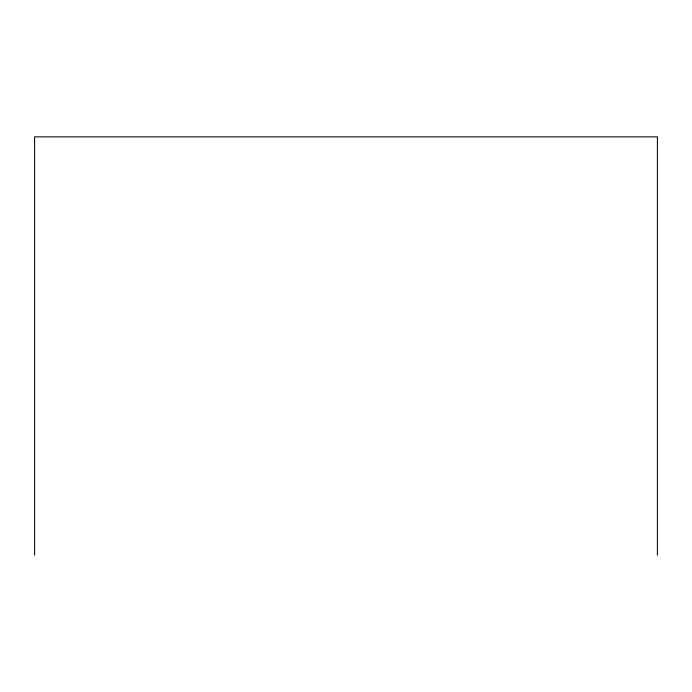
<?xml version="1.0" encoding="UTF-8"?>
<svg xmlns="http://www.w3.org/2000/svg" width="692" height="692" viewBox="0 0 692 692"><rect width="100%" height="100%" fill="white"/><g stroke="black" fill="none" stroke-linecap="round" stroke-linejoin="round"><path stroke-width="1.04" d="M657.4 555.148L657.4 136.852L34.6 136.852L34.6 555.148"/></g></svg>
